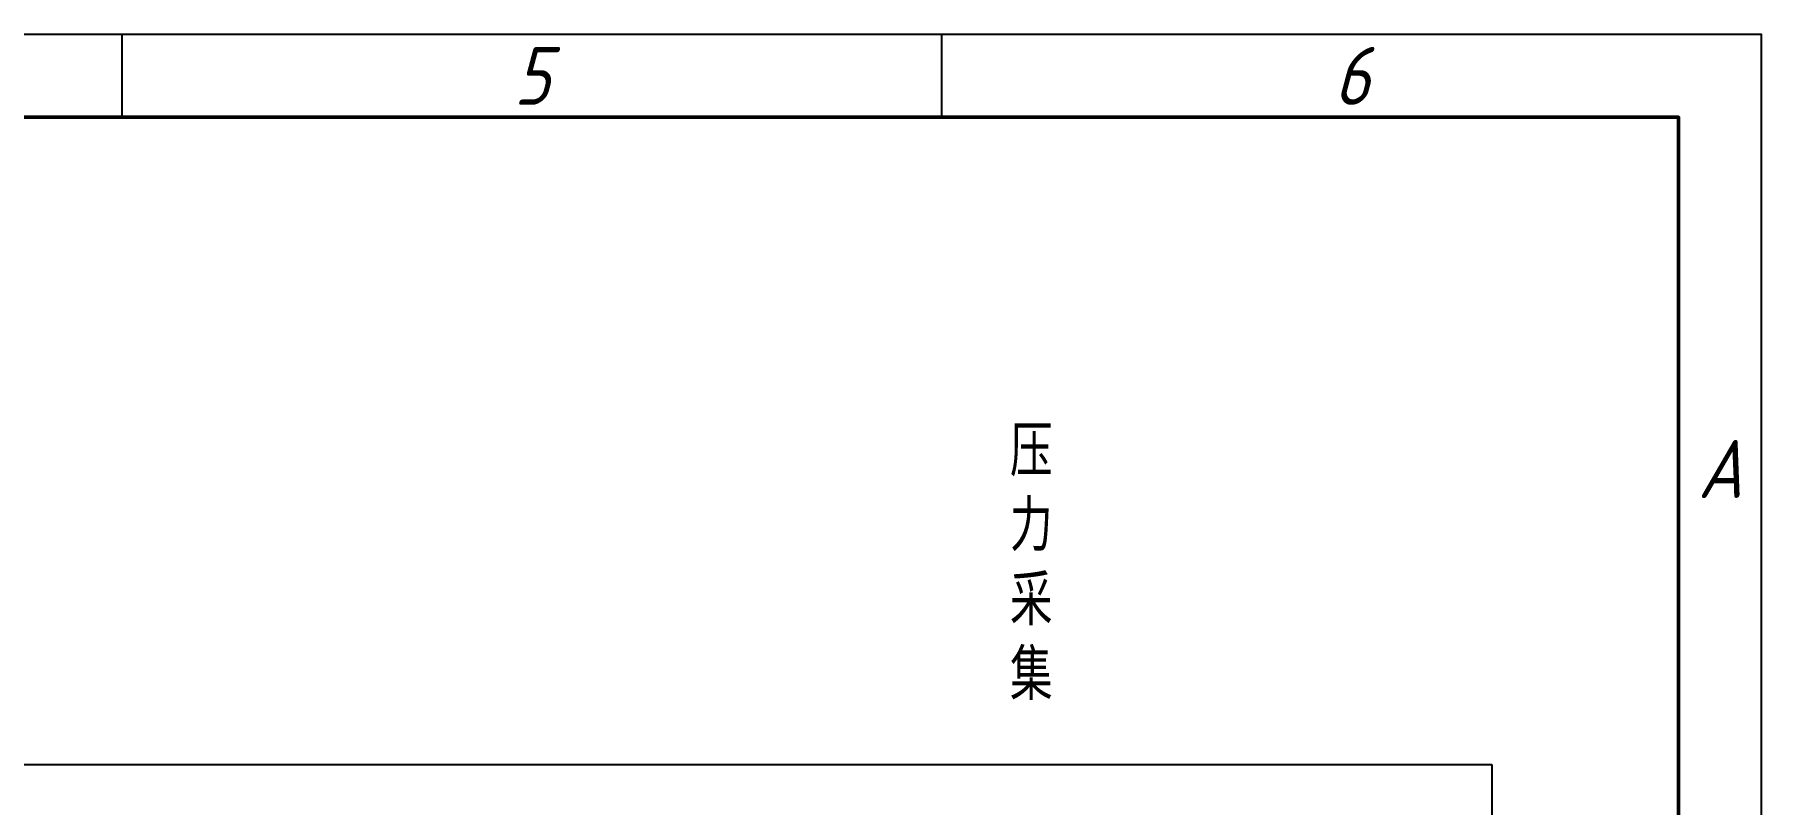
# Model space of a CAD drawing. Header units: millimetres. Extents: x -405 to 937, y 420 to 1151.
# Drawn here: x 709.6 to 813.9, y 919.7 to 966.2 of the extents above; entities that cross this region are included whole.
import ezdxf
from ezdxf.enums import TextEntityAlignment as Align

# ---------------------------------------------------------------- set-up
doc = ezdxf.new("R2010")
doc.units = ezdxf.units.MM
doc.layers.add('dim', color=7, linetype='Continuous')
doc.layers.add('dim @ 1', color=7, linetype='Continuous')
for name, color, linetype, lineweight in [('文字', 254, 'Continuous', 25), ('表格图、流程图中主要表示线', 53, 'Continuous', 50), ('辅助线、网格线、投射线', 215, 'Continuous', 25)]:
    doc.layers.add(name, color=color, linetype=linetype, lineweight=lineweight)
doc.styles.add('GBeitc-35', font='gbeitc.shx', dxfattribs={"height": 3.5, "bigfont": 'gbcbig.shx'})
doc.styles.add('字母', font='complex.shx', dxfattribs={"width": 0.7})

# ---------------------------------------------------------------- blocks, each defined once
blk = doc.blocks.new('A4横向')
at = {"layer": '表格图、流程图中主要表示线'}
blk.add_lwpolyline([(25, 205), (292, 205), (292, 5), (25, 5)], close=True, dxfattribs=at)
at = {"layer": '辅助线、网格线、投射线'}
for p, q in [((198, 210), (198, 205)), ((247.5, 210), (247.5, 205))]:
    blk.add_line(p, q, dxfattribs=at)
blk.add_lwpolyline([(0, 0), (297, 0), (297, 210), (0, 210)], close=True, dxfattribs=at)
at = {"layer": '文字', "char_height": 3.5, "attachment_point": 5, "style": 'GBeitc-35'}
for s, width, insert in [('5', 5.5423, (222.75, 207.5)), ('6', 5.5423, (272.25, 207.5)), ('A', 3.5, (294.5, 183.75))]:
    blk.add_mtext_dynamic_manual_height_columns(s, width=width, gutter_width=17.5, heights=[0], dxfattribs=dict(at, insert=insert))
at = {"layer": '文字', "style": 'GBeitc-35'}
blk.add_attdef('产品图号', text='', height=3.5, rotation=180, dxfattribs=at).set_placement((55, 199), align=Align.MIDDLE_CENTER)

msp = doc.modelspace()

# ---------------------------------------------------------------- linework, layer by layer
at = {"layer": 'dim'}
for p, q in [((624.44, 922.14), (797.58, 922.14)), ((797.58, 922.14), (797.58, 832.36))]:
    msp.add_line(p, q, dxfattribs=at)

# ---------------------------------------------------------------- block references
msp.add_blockref('A4横向', (516.86, 756.23), dxfattribs=at)

# ---------------------------------------------------------------- texts
at = {"layer": 'dim @ 1', "insert": (768.48, 942.52), "char_height": 2.7, "attachment_point": 1, "style": '字母'}
msp.add_mtext_dynamic_manual_height_columns('{\\fSimSun|b0|i0|c134|p2;压力采集}', width=4.5609, gutter_width=17.5, heights=[0], dxfattribs=at)

doc.saveas('drawing.dxf')
